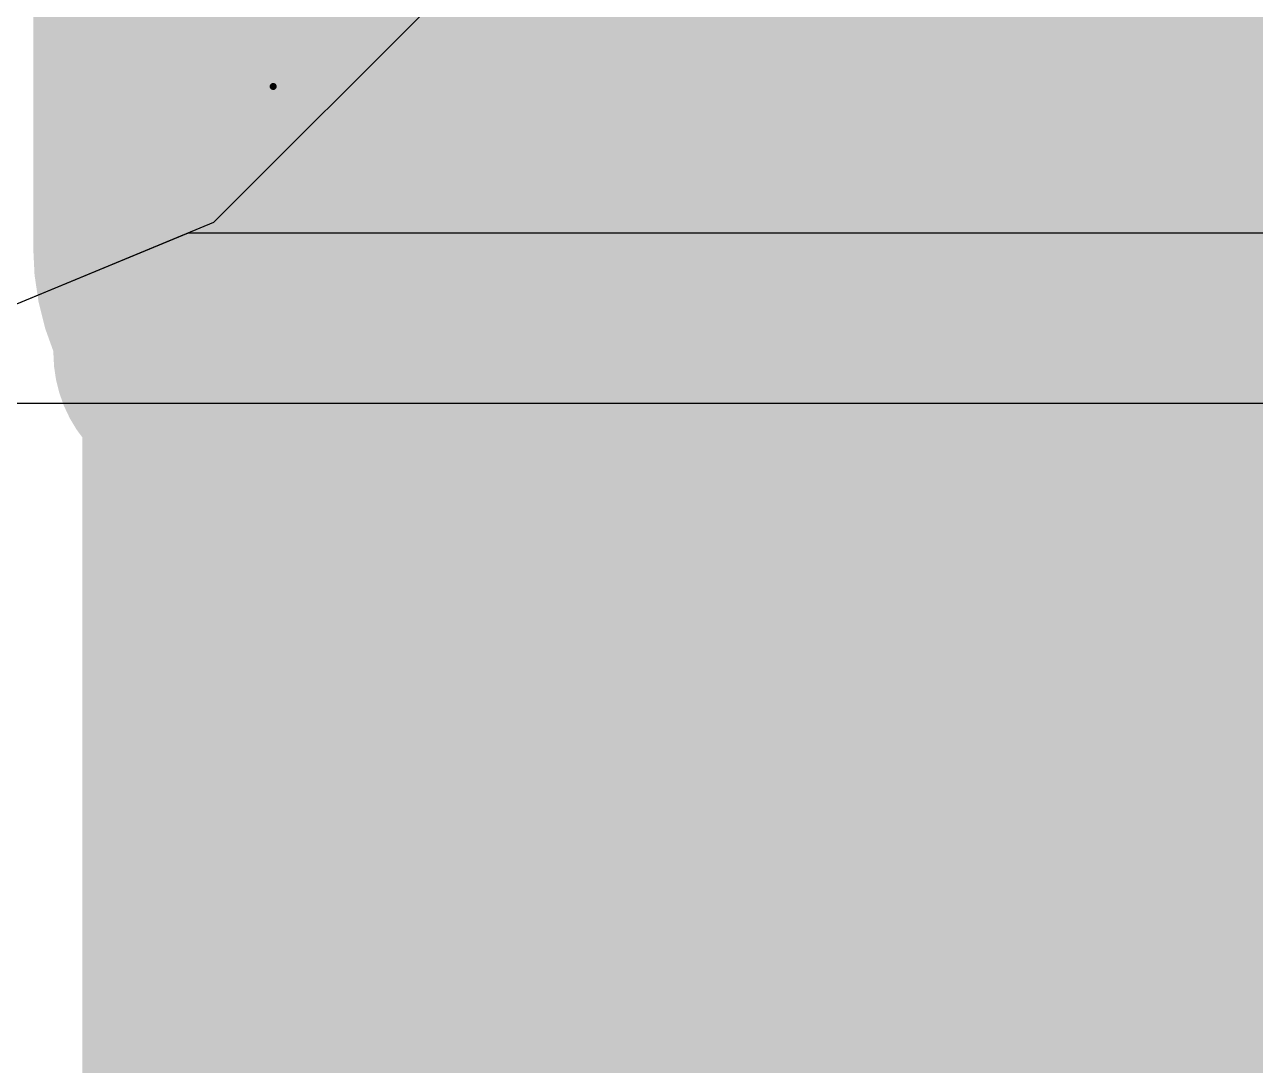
# Model space of a CAD drawing. Header units: inches. Extents: x -13 to 254, y -7 to 63.
# Drawn here: x -1.031 to -0.468, y 14.826 to 15.302 of the extents above; entities that cross this region are included whole.
import ezdxf

# ---------------------------------------------------------------- set-up
doc = ezdxf.new("R2010")
doc.units = ezdxf.units.IN
for name, color, linetype in [('Bottom Layer', 5, 'Continuous'), ('Bottom Overlay', 54, 'Continuous'), ('Dimensions', 6, 'Continuous'), ('GND', 16, 'Continuous'), ('POWER', 76, 'Continuous'), ('Top Layer', 1, 'Continuous'), ('Top Overlay', 2, 'Continuous'), ('Top Solder', 216, 'Continuous')]:
    doc.layers.add(name, color=color, linetype=linetype)

# ---------------------------------------------------------------- blocks, each defined once
blk = doc.blocks.new('LED_0402_30')
at = {"layer": 'Top Overlay'}
blk.add_hatch(color=2, dxfattribs=at).paths.add_polyline_path([(0.93951, -0.5074), (1.54911, -0.5074), (1.54911, 0.5086), (0.93951, 0.5086)])
at = {"layer": 'Top Solder'}
blk.add_hatch(color=216, dxfattribs=at).paths.add_polyline_path([(0.0634, 0.4616), (0.8866, 0.4616), (0.8866, -0.4616), (0.0634, -0.4616)])
at = {"layer": 'Top Overlay', "const_width": 0.127}
for points in [[(0.9398, -0.4572), (0.9398, 0.4572)], [(0.9398, -0.4572), (-0.889, -0.4572)]]:
    blk.add_lwpolyline(points, dxfattribs=at)
at = {"layer": 'Top Overlay', "const_width": 0.0635}
blk.add_lwpolyline([(0.90805, -0.4572, 1), (0.97155, -0.4572, 1)], format="xyb", close=True, dxfattribs=at)
blk.add_lwpolyline([(0.90805, -0.4572, 1), (0.97155, -0.4572, 1)], format="xyb", close=True, dxfattribs=at)
blk = doc.blocks.new('R___0402_B_53')
at = {"layer": 'Bottom Overlay'}
for points, const_width in [([(-0.7874, 0.4064), (0.7874, 0.4064)], 0.127), ([(-0.7874, 0.4064), (-0.7874, -0.4064)], 0.127), ([(-0.8128, 0.4318), (0.8128, 0.4318)], 0.00323)]:
    blk.add_lwpolyline(points, dxfattribs=dict(at, const_width=const_width))
for points, const_width in [([(-0.81915, 0.4064, 1), (-0.75565, 0.4064, 1)], 0.0635), ([(-0.81915, 0.4064, 1), (-0.75565, 0.4064, 1)], 0.0635), ([(-0.81361, 0.4318, 1), (-0.81199, 0.4318, 1)], 0.00161)]:
    blk.add_lwpolyline(points, format="xyb", close=True, dxfattribs=dict(at, const_width=const_width))

msp = doc.modelspace()

# ---------------------------------------------------------------- linework, layer by layer
at = {"layer": 'Bottom Layer'}
for p, q in [((-1.11992, 15.13899), (-0.95594, 15.20691)), ((-0.95594, 15.20691), (-0.2949, 15.20691))]:
    msp.add_line(p, q, dxfattribs=at)
at = {"layer": 'Dimensions', "const_width": 0.254}
for points in [[(-0.9, 15.2), (-0.9, 15.47497)], [(-0.9, 15.2), (-0.675, 15.2)]]:
    msp.add_lwpolyline(points, dxfattribs=at)
for points in [[(-0.675, 15.2, -1), (-0.325, 15.2)], [(1.25, 15, -1), (-2.25, 15)]]:
    msp.add_lwpolyline(points, format="xyb", dxfattribs=at)
at = {"layer": 'Dimensions', "const_width": 0.127}
for points in [[(-0.9635, 15.2, 1), (-0.8365, 15.2, 1)], [(-0.9635, 15.2, 1), (-0.8365, 15.2, 1)], [(-0.7385, 15.2, 1), (-0.6115, 15.2, 1)], [(-0.7385, 15.2, 1), (-0.6115, 15.2, 1)]]:
    msp.add_lwpolyline(points, format="xyb", close=True, dxfattribs=at)
at = {"layer": 'GND'}
for p, q in [((-0.94431, 15.21173), (-0.8099, 15.34614)), ((-1.11992, 15.13899), (-0.94431, 15.21173))]:
    msp.add_line(p, q, dxfattribs=at)
at = {"layer": 'POWER'}
for p, q in [((-0.94431, 15.21173), (-0.8099, 15.34614)), ((-1.11992, 15.13899), (-0.94431, 15.21173))]:
    msp.add_line(p, q, dxfattribs=at)
at = {"layer": 'Top Layer'}
msp.add_line((-1.03488, 15.12899), (0.04072, 15.12899), dxfattribs=at)

# ---------------------------------------------------------------- block references
for name, p, rotation in [('LED_0402_30', (-0.49708, 16.09179), 270), ('R___0402_B_53', (-0.4854, 16.08669), 90)]:
    msp.add_blockref(name, p, dxfattribs=dict(rotation=rotation))

doc.saveas('drawing.dxf')
